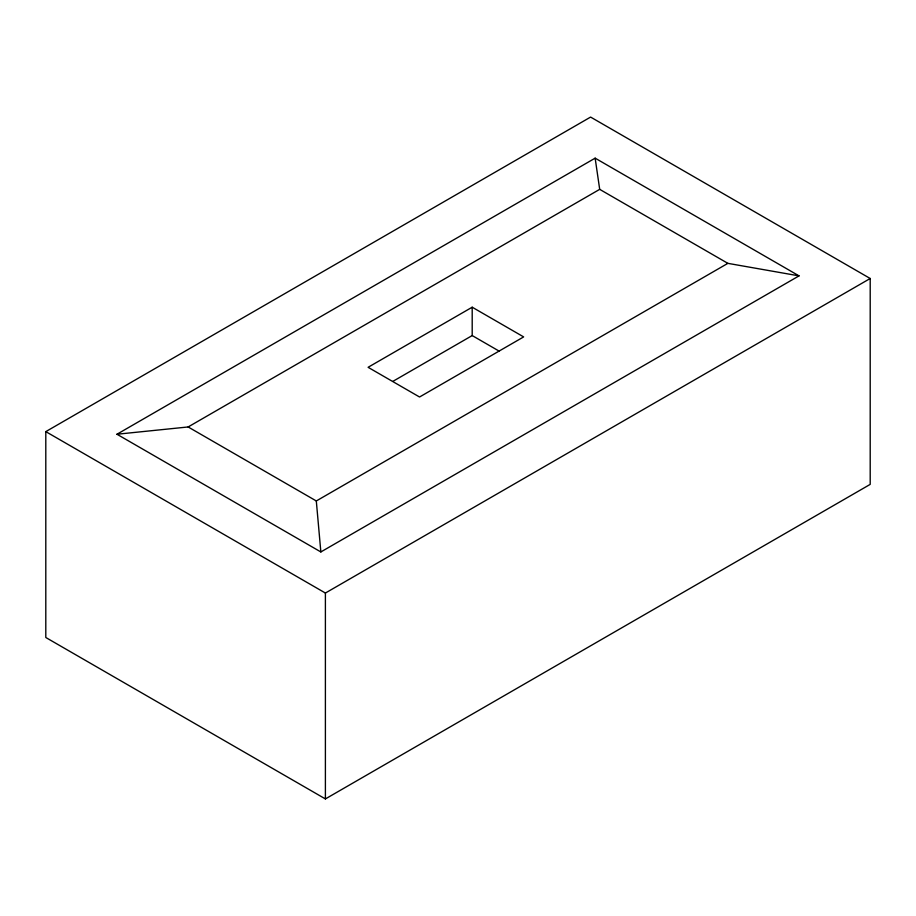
<?xml version="1.0" encoding="UTF-8"?>
<svg xmlns="http://www.w3.org/2000/svg" width="916" height="916" viewBox="0 0 916 916"><rect width="100%" height="100%" fill="white"/><g stroke="black" fill="none" stroke-linecap="round" stroke-linejoin="round"><path stroke-width="1.37" d="M45.8 431.619L590.602 117.076L870.2 278.498L870.2 484.381L325.398 798.924L45.8 637.502L45.8 431.619L325.398 593.041L870.2 278.498M116.962 434.241L595.148 158.159L799.038 275.876L320.852 551.947L116.962 434.241L188.135 426.959L599.694 189.349L727.865 263.35L799.038 275.876M472.198 307.204L368.095 367.305L419.551 397.006L523.654 336.905L472.198 307.204L472.198 335.565L392.884 381.365M188.135 426.959L316.306 500.96L727.865 263.35M472.198 335.565L499.151 351.126M595.148 158.159L599.694 189.349M316.306 500.96L320.852 551.947M325.398 593.041L325.398 798.924"/></g></svg>
